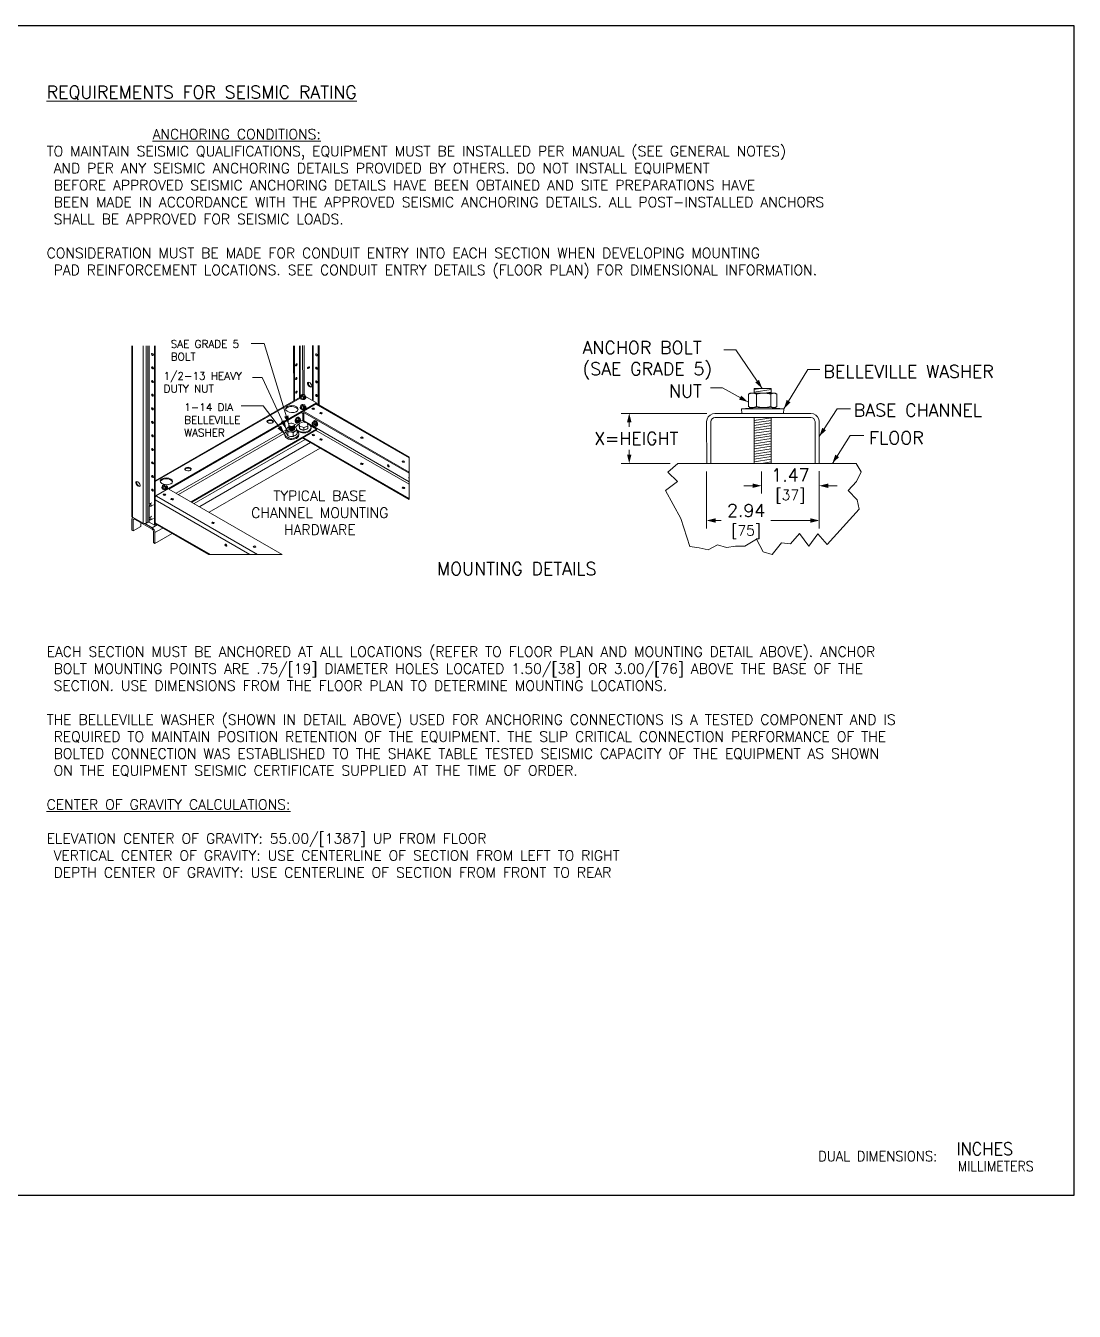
# Model space of a CAD drawing. Header units: inches. Extents: x 0 to 492, y 0 to 303.
# Drawn here: x 245 to 491.9, y 0 to 302.9 of the extents above; entities that cross this region are included whole.
import ezdxf
from ezdxf.enums import TextEntityAlignment as Align

# ---------------------------------------------------------------- set-up
doc = ezdxf.new("R2010")
doc.units = ezdxf.units.IN
doc.header["$MEASUREMENT"] = 0
for name, color, linetype, lineweight in [('CONTINUOUS1', 7, 'Continuous', 20), ('DIM', 2, 'Continuous', 20), ('TEXT1', 3, 'Continuous', 20)]:
    doc.layers.add(name, color=color, linetype=linetype, lineweight=lineweight)
doc.layers.add('VIEWPORT', color=9, linetype='Continuous', plot=False)
doc.styles.add('RomanS', font='romans.shx')
doc.dimstyles.new('SchneiderElectric Dual Below', dxfattribs={"dimscale": 0, "dimtxt": 0.1, "dimasz": 0.07, "dimexe": 0.0625, "dimexo": 0.0625, "dimgap": 0.04, "dimtad": 0, "dimtih": 1, "dimtoh": 1, "dimrnd": 0.001, "dimzin": 4, "dimdsep": 46, "dimtxsty": 'RomanS', "dimblk": 'SEArrow', "dimcen": 0.09, "dimclrd": 256, "dimclre": 256, "dimclrt": 256, "dimadec": 0, "dimazin": 1, "dimtfac": 1, "dimtofl": 0, "dimtmove": 0, "dimatfit": 3, "dimldrblk": 'SEArrow', "dimfxl": 1, "dimtolj": 1, "dimtzin": 0, "dimlwd": -1, "dimlwe": -1, "dimarcsym": 0})

# ---------------------------------------------------------------- blocks, each defined once
blk = doc.blocks.new('SEArrow')
at = {"linetype": 'ByBlock', "lineweight": -2}
blk.add_lwpolyline([(0, 0, 0, 0.5, 0), (-1, 0, 0.5, 0.5, 0)], format="xyseb", dxfattribs=at)
blk = doc.blocks.new('*D19')
at = {"layer": 'Defpoints', "color": 0, "transparency": 16777216}
for p in [(405.31, 199.75), (431.83, 199.76), (431.83, 186.3)]:
    blk.add_point(p, dxfattribs=at)
at = {"layer": 'DIM', "transparency": 16777216}
for p, q in [((405.31, 197.88), (405.31, 184.42)), ((431.83, 197.89), (431.83, 184.42)), ((407.41, 186.3), (408.76, 186.3)), ((429.73, 186.3), (420.45, 186.3))]:
    blk.add_line(p, q, dxfattribs=at)
at = {"layer": 'DIM', "transparency": 16777216, "xscale": 2.1, "yscale": 2.1, "zscale": 2.1, "rotation": 180}
blk.add_blockref('SEArrow', (405.31, 186.3), dxfattribs=at)
at = {"layer": 'DIM', "transparency": 16777216, "xscale": 2.1, "yscale": 2.1, "zscale": 2.1}
blk.add_blockref('SEArrow', (431.83, 186.3), dxfattribs=at)
at = {"layer": 'DIM', "transparency": 16777216, "insert": (414.61, 186.05), "char_height": 3, "attachment_point": 5, "style": 'RomanS'}
blk.add_mtext('\\A1;2.94\\P{\\H0.8x;[75]}', dxfattribs=at)
blk = doc.blocks.new('*D20')
at = {"layer": 'Defpoints', "color": 0, "transparency": 16777216}
for p in [(418.23, 199.75), (431.83, 199.76), (431.83, 194.49)]:
    blk.add_point(p, dxfattribs=at)
at = {"layer": 'DIM', "transparency": 16777216}
for p, q in [((418.23, 197.88), (418.23, 192.62)), ((431.83, 197.88), (431.83, 192.62)), ((416.13, 194.49), (414.03, 194.49)), ((433.93, 194.49), (436.03, 194.49))]:
    blk.add_line(p, q, dxfattribs=at)
at = {"layer": 'DIM', "transparency": 16777216, "xscale": 2.1, "yscale": 2.1, "zscale": 2.1}
blk.add_blockref('SEArrow', (418.23, 194.49), dxfattribs=at)
at = {"layer": 'DIM', "transparency": 16777216, "xscale": 2.1, "yscale": 2.1, "zscale": 2.1, "rotation": 180}
blk.add_blockref('SEArrow', (431.83, 194.49), dxfattribs=at)
at = {"layer": 'DIM', "transparency": 16777216, "insert": (425.03, 194.42), "char_height": 3, "attachment_point": 5, "style": 'RomanS'}
blk.add_mtext('\\A1;1.47\\P{\\H0.8x;[37]}', dxfattribs=at)
blk = doc.blocks.new('*D21')
at = {"layer": 'Defpoints', "color": 0, "transparency": 16777216}
for p in [(407.26, 211.53), (387.08, 199.74), (398.55, 199.74)]:
    blk.add_point(p, dxfattribs=at)
at = {"layer": 'DIM', "transparency": 16777216}
for p, q in [((405.38, 211.53), (385.21, 211.53)), ((387.08, 209.43), (387.08, 208.34)), ((387.08, 201.84), (387.08, 202.94)), ((396.68, 199.74), (385.21, 199.74))]:
    blk.add_line(p, q, dxfattribs=at)
at = {"layer": 'DIM', "transparency": 16777216, "xscale": 2.1, "yscale": 2.1, "zscale": 2.1}
for p, rotation in [((387.08, 211.53), 90), ((387.08, 199.74), 270)]:
    blk.add_blockref('SEArrow', p, dxfattribs=dict(at, rotation=rotation))
at = {"layer": 'DIM', "transparency": 16777216, "insert": (388.72, 205.64), "char_height": 3, "attachment_point": 5, "style": 'RomanS'}
blk.add_mtext('\\A1;X=HEIGHT', dxfattribs=at)

msp = doc.modelspace()

# ---------------------------------------------------------------- linework, layer by layer
at = {"layer": 'CONTINUOUS1'}
for p, q in [((270.093, 227.472), (270.109, 187.089)), ((273.299, 227.473), (273.317, 185.66)), ((273.707, 185.873), (273.689, 227.47)), ((274.04, 227.47), (274.055, 190.164)), ((275.423, 227.474), (275.44, 185.271)), ((308.056, 227.484), (308.062, 214.488)), ((308.23, 227.484), (308.235, 214.578)), ((309.445, 215.268), (309.439, 227.484)), ((309.566, 227.485), (309.571, 215.355)), ((310.177, 216.009), (310.173, 227.488)), ((310.519, 227.489), (310.524, 215.965)), ((312.521, 214.533), (312.516, 227.486)), ((312.646, 227.486), (312.652, 214.45)), ((313.865, 213.58), (313.859, 227.486)), ((314.035, 213.497), (314.029, 227.486)), ((275.439, 195.667), (309.574, 215.351)), ((275.44, 195.451), (309.575, 215.135)), ((310.827, 215.485), (313.428, 214.013)), ((416.529, 217.167), (417.998, 217.385)), ((416.529, 216.561), (420.472, 217.169)), ((417.05, 213.141), (417.049, 216.048)), ((418.826, 216.302), (420.472, 216.562)), ((420.387, 213.143), (420.386, 216.05)), ((310.345, 212.019), (335.278, 197.646)), ((335.277, 201.022), (313.305, 213.71)), ((415.837, 212.881), (416.097, 212.881)), ((309.144, 209.335), (308.237, 208.811)), ((310.227, 209.938), (309.447, 209.508)), ((310.151, 211.906), (335.278, 197.429)), ((335.276, 195.436), (310.487, 209.765)), ((416.536, 199.755), (416.531, 210.541)), ((416.531, 210.494), (416.788, 210.538)), ((416.532, 209.887), (420.475, 210.496)), ((416.532, 209.281), (420.475, 209.889)), ((416.532, 208.674), (420.475, 209.282)), ((420.479, 199.756), (420.475, 210.543)), ((306.328, 207.683), (280.424, 192.723)), ((280.941, 192.42), (305.951, 206.842)), ((305.938, 206.297), (305.938, 206.6)), ((308.407, 208.287), (308.62, 208.421)), ((313.218, 207.556), (335.276, 194.825)), ((416.532, 208.067), (420.476, 208.676)), ((416.533, 207.461), (420.476, 208.069)), ((416.533, 206.854), (420.476, 207.419)), ((416.533, 206.204), (420.476, 206.812)), ((416.533, 205.597), (420.477, 206.206)), ((284.628, 190.301), (310.752, 205.385)), ((312.049, 204.652), (285.929, 189.562)), ((314.259, 203.35), (288.136, 188.263)), ((310.142, 205.735), (335.277, 191.232)), ((335.277, 191.445), (310.315, 205.861)), ((416.534, 204.991), (420.477, 205.599)), ((416.534, 204.384), (420.477, 204.992)), ((416.534, 203.781), (420.477, 204.386)), ((416.534, 203.174), (420.478, 203.783)), ((416.535, 202.568), (420.478, 203.176)), ((416.535, 201.961), (420.478, 202.569)), ((416.535, 201.351), (420.478, 201.963)), ((416.535, 200.744), (420.479, 201.352)), ((416.536, 200.137), (420.479, 200.746)), ((418.226, 199.752), (420.479, 200.099)), ((275.614, 192.118), (275.437, 192.204)), ((297.76, 178.3), (275.438, 191.161)), ((274.055, 189.86), (274.056, 187.004)), ((274.66, 190.494), (274.101, 190.19)), ((275.043, 189.975), (274.465, 189.659)), ((274.057, 186.654), (274.057, 185.874)), ((274.635, 187.309), (274.075, 187.006)), ((275.018, 186.791), (274.439, 186.474)), ((274.747, 184.577), (275.926, 185.292)), ((275.44, 185.787), (288.443, 178.296)), ((277.253, 184.529), (275.401, 183.451))]:
    msp.add_line(p, q, dxfattribs=at)
for points in [[(269.916, 227.472), (269.932, 187.305, 0.3429715), (270.106, 187.085), (272.623, 185.66)], [(272.606, 227.473), (272.623, 185.66), (272.797, 185.573), (273.143, 185.573), (273.317, 185.66), (273.707, 185.873, -0.2481838), (274.057, 185.874), (275.267, 185.181)], [(274.753, 222.472, 0.2115514), (275.025, 222.067, -13.4622062)], [(308.727, 223.191, -0.2115514), (308.482, 222.77, 13.4622062)], [(311.669, 222.504, -0.2115514), (311.299, 222.186, 13.4622062)], [(313.368, 222.403, 0.2115514), (313.64, 221.999, -13.4622062)], [(274.738, 219.264, 0.2115514), (275.01, 218.86, -13.4622062)], [(308.716, 219.977, -0.2115514), (308.471, 219.556, 13.4622062)], [(311.525, 218.86, 0.3824109), (312.222, 217.758, -13.4622062)], [(313.37, 219.196, 0.2115514), (313.641, 218.792, -13.4622062)], [(274.756, 216.073, 0.2115514), (275.027, 215.669, -13.4622062)], [(308.731, 216.795, -0.2115514), (308.486, 216.374, 13.4622062)], [(309.686, 215.552), (309.556, 215.331), (309.556, 215.288, 0.2331553), (309.77, 215.028, 0.2085943), (310.607, 214.946, 0.2985954), (310.93, 215.332, 0.0486231), (310.809, 215.552, -4.5567031)], [(309.556, 215.288), (309.556, 215.201, 0.2604784), (309.782, 214.913, 0.1544151), (310.518, 214.832, 0.2615137), (310.94, 215.202, 0.143564), (310.93, 215.332, -0.5611243)], [(310.506, 215.462), (309.813, 215.855), (309.769, 215.855, 0.1116477), (309.73, 215.721), (309.813, 215.552, 0.1467721), (309.943, 215.461), (310.289, 215.418), (310.463, 215.418), (310.506, 215.462)], [(309.986, 215.938), (310.029, 215.985), (310.203, 215.985, -0.03351), (310.549, 215.938, -0.0264867), (310.679, 215.895), (310.766, 215.682), (310.766, 215.592), (310.723, 215.592), (310.766, 215.635)], [(313.375, 215.986, 0.2115514), (313.646, 215.582, -13.4622062)], [(274.757, 212.87, 0.2115514), (275.029, 212.466, -13.4622062)], [(306.142, 212.554, -0.4561529), (309.085, 212.425, -0.8285937)], [(309.709, 213.152), (309.579, 212.932), (309.579, 212.888, 0.2331553), (309.792, 212.628, 0.2085943), (310.629, 212.546, 0.2985954), (310.953, 212.932, 0.0486231), (310.832, 213.153, -4.5567031)], [(309.579, 212.888), (309.579, 212.802, 0.2604784), (309.805, 212.513, 0.1544151), (310.541, 212.432, 0.2615137), (310.962, 212.802, 0.143564), (310.953, 212.932, -0.5611243)], [(310.529, 213.062), (309.835, 213.455), (309.792, 213.455, 0.1116477), (309.752, 213.322), (309.835, 213.152, 0.1467721), (309.965, 213.062), (310.312, 213.019), (310.485, 213.019), (310.529, 213.062)], [(310.009, 213.539), (310.052, 213.586), (310.225, 213.586, -0.03351), (310.572, 213.539, -0.0264867), (310.702, 213.496), (310.789, 213.283), (310.789, 213.192), (310.745, 213.192), (310.789, 213.236)], [(312.436, 212.539, -0.1750511), (312.91, 212.543, -0.8285937)], [(274.765, 209.66, 0.2115514), (275.037, 209.256, -13.4622062)], [(301.802, 209.542, -0.4707309), (303.285, 209.5, -0.8285937)], [(309.254, 210.612), (309.178, 210.654, 0.2604784), (308.816, 210.595, 0.1544151), (308.391, 209.989, 0.2615137), (308.513, 209.441, 0.143564), (308.631, 209.387, -0.5611243)], [(309.422, 210.372), (309.292, 210.592), (309.254, 210.612, 0.2331553), (308.923, 210.551, 0.2085943), (308.448, 209.856, 0.2985954), (308.631, 209.387, 0.0486231), (308.882, 209.387, -4.5567031)], [(309.36, 209.028, 0.2626965), (308.566, 208.161, -0.8161185)], [(308.798, 207.684, 0.2513431), (311.026, 207.209, 0.2349156), (312.174, 208.076, 0.3722491), (311.363, 209.025, -0.3209544)], [(308.949, 209.696), (309.628, 210.115), (309.648, 210.153, 0.1116477), (309.55, 210.252), (309.362, 210.261, 0.1467721), (309.22, 210.19), (309.015, 209.907), (308.932, 209.755), (308.949, 209.696)], [(309.617, 209.923), (309.637, 209.862), (309.554, 209.71, -0.03351), (309.346, 209.429, -0.0264867), (309.246, 209.336), (309.017, 209.362), (308.938, 209.406), (308.959, 209.444), (308.976, 209.385)], [(309.913, 211.769, 0.2615027), (310.222, 211.538, 0.2377099), (310.565, 211.668, -0.7410978)], [(310.222, 211.542), (310.227, 209.938), (310.27, 209.895), (310.27, 209.765, 0.1591974), (310.44, 209.574), (310.705, 209.389)], [(313.174, 208.557), (313.428, 208.531), (313.468, 208.549, 0.2331553), (313.615, 208.851, 0.2085943), (313.339, 209.646, 0.2985954), (312.853, 209.778, 0.0407088), (312.702, 209.578, -4.5567031)], [(313.468, 208.549), (313.546, 208.585, 0.2604784), (313.714, 208.911, 0.1544151), (313.48, 209.614, 0.2615137), (312.967, 209.841, 0.143564), (312.853, 209.778, -0.5611243)], [(314.28, 211.48, -0.1750511), (314.755, 211.484, -0.8285937)], [(274.767, 206.5, 0.2115514), (275.038, 206.096, -13.4622062)], [(305.938, 206.6, 0.2669549), (307.616, 205.635, 0.2675775), (309.249, 206.512, 0.2987888), (308.884, 207.295, -0.3209544)], [(305.938, 206.297, 0.2903297), (307.239, 205.412, 0.1440035), (308.712, 205.648, 0.0934056), (309.188, 206.125), (309.249, 206.524)], [(306.328, 207.857), (306.328, 206.99, 0.2500028), (306.675, 206.34, 0.2132166), (307.932, 206.124, 0.1431115), (308.885, 206.688), (308.884, 207.468), (308.364, 207.317), (307.931, 206.947), (307.932, 206.124, -0.2132166), (306.675, 206.34), (306.675, 207.12)], [(306.934, 208.334, 0.2726915), (306.458, 207.857, 0.2591436), (306.674, 207.424, 0.2069481), (307.411, 207.164, 0.0572234), (307.888, 207.164, 0.1197676), (308.47, 207.381, 0.257506), (308.705, 207.857, 0.2086004), (308.537, 208.204, 0.1752269), (308.231, 208.334, -13.7308389)], [(306.926, 208.467, 0.388526), (308.233, 208.449, -1.1298467)], [(306.934, 208.617, 0.3883763), (308.234, 208.597, -1.1298467)], [(306.934, 208.172, 0.3861261), (308.228, 208.147, 0.3861261)], [(306.934, 207.807, 0.384072), (308.224, 207.788, 0.384072)], [(306.934, 207.682, 0.3835371), (308.222, 207.673, -1.1298467)], [(306.935, 208.316, 0.3584852), (308.23, 208.282, 0.3584852)], [(306.935, 208.052, 0.3850656), (308.227, 208.025, 0.3850656)], [(306.935, 207.932, 0.3843918), (308.225, 207.903, 0.3843918)], [(308.884, 207.424, 0.2032738), (310.618, 206.949, 0.1359185), (311.784, 207.343, 0.1108982), (312.174, 207.859), (312.174, 208.087)], [(309.574, 207.858, 0.1899787), (310.444, 207.598, 0.4701449)], [(310.444, 207.598, 0.1248027), (311.397, 207.946, 1.126219)], [(312.454, 206.346, -0.1750511), (312.929, 206.349, -0.8285937)], [(274.745, 203.272, 0.2115514), (275.016, 202.868, -13.4622062)], [(314.276, 205.292, -0.1750511), (314.751, 205.296, -0.8285937)], [(323.893, 205.73, -0.1750511), (324.368, 205.734, -0.8285937)], [(274.769, 200.087, 0.2115514), (275.041, 199.683, -13.4622062)], [(333.678, 200.076, -0.1750511), (334.153, 200.08, -0.8285937)], [(274.771, 196.877, 0.2115514), (275.042, 196.473, -13.4622062)], [(282.427, 198.333, -0.4707309), (283.91, 198.291, -0.8285937)], [(323.894, 199.545, -0.1750511), (324.368, 199.549, -0.8285937)], [(330.3, 199.399, 0.2115514), (330.571, 198.995, -13.4622062)], [(271.103, 195.471, 0.3824109), (271.8, 194.368, -13.4622062)], [(276.606, 195.538, -0.4561529), (279.549, 195.409, -0.8285937)], [(277.13, 194.325), (277, 194.104), (277, 194.061, 0.2331553), (277.213, 193.801, 0.2085943), (278.051, 193.719, 0.2985954), (278.374, 194.105, 0.0486231), (278.253, 194.325, -4.5567031)], [(277, 194.061), (277, 193.975, 0.2604784), (277.226, 193.686, 0.1544151), (277.962, 193.605, 0.2615137), (278.383, 193.975, 0.143564), (278.374, 194.105, -0.5611243)], [(277.95, 194.235), (277.256, 194.628), (277.213, 194.628, 0.1116477), (277.173, 194.495), (277.256, 194.325, 0.1467721), (277.386, 194.235), (277.733, 194.191), (277.906, 194.192), (277.95, 194.235)], [(277.43, 194.711), (277.473, 194.758), (277.646, 194.758, -0.03351), (277.993, 194.712, -0.0264867), (278.123, 194.668), (278.21, 194.455), (278.21, 194.365), (278.166, 194.365), (278.21, 194.408)], [(333.688, 193.899, -0.1750511), (334.163, 193.903, -0.8285937)], [(274.772, 193.674, 0.2115514), (275.044, 193.27, -13.4622062)], [(277.401, 192.279, -0.1750511), (277.876, 192.283, -0.8285937)], [(279.22, 191.231, -0.1750511), (279.694, 191.235, -0.8285937)], [(270.284, 183.835), (269.934, 184.055), (269.933, 186.605, -0.2737838), (270.184, 187.03, -0.2379193)], [(279.453, 183.265), (275.399, 180.891), (275.052, 181.107), (275.051, 183.621, 0.2393875), (274.744, 184.231), (270.583, 186.611, 0.4339509), (270.283, 186.518), (270.284, 183.835), (272.1, 184.919), (272.1, 185.569), (272.23, 185.656)], [(273.013, 185.573), (274.747, 184.577, -0.2102464), (275.398, 183.447), (275.399, 180.891)], [(288.82, 185.651, -0.1750511), (289.295, 185.655, -0.8285937)], [(292.042, 180.708, 0.2115514), (292.313, 180.304, -13.4622062)], [(298.619, 180.038, -0.1750511), (299.094, 180.042, -0.8285937)]]:
    msp.add_lwpolyline(points, format="xyb", dxfattribs=at)
for points in [[(275.249, 227.474), (275.267, 185.184), (275.44, 185.271)], [(309.735, 215.765), (309.686, 215.765), (309.686, 215.378), (309.856, 215.075), (310.376, 214.985), (310.81, 215.202), (310.809, 215.592), (310.723, 215.592), (310.679, 215.552), (310.679, 215.288), (310.506, 215.245), (310.506, 215.462), (310.506, 215.379), (310.679, 215.288)], [(309.813, 215.552), (309.813, 215.461), (309.943, 215.461)], [(309.855, 215.461), (309.856, 215.075), (310.376, 214.985), (310.376, 215.379)], [(310.679, 215.552), (309.986, 215.938), (309.986, 215.757)], [(421.859, 216.047), (421.468, 216.303), (415.576, 216.304), (415.146, 216.047), (415.147, 213.14), (415.577, 212.881), (416.354, 212.881), (417.05, 213.138), (418.217, 212.882), (419.221, 212.882), (420.391, 213.139), (420.911, 212.883), (421.423, 212.883), (421.86, 213.14), (421.859, 216.05)], [(415.146, 216.047), (415.836, 216.304), (416.309, 216.304), (417.049, 216.048), (418.302, 216.303), (419.137, 216.303), (420.386, 216.05), (420.946, 216.303), (421.296, 216.303), (421.859, 216.047)], [(420.472, 216.306), (420.472, 217.389), (416.529, 217.388), (416.529, 216.304)], [(305.383, 178.303), (278.687, 193.715), (313.345, 213.753), (313.428, 213.796), (313.428, 214.013), (275.614, 192.118), (275.614, 191.944)], [(309.758, 213.365), (309.709, 213.365), (309.709, 212.979), (309.879, 212.675), (310.399, 212.585), (310.832, 212.802), (310.832, 213.192), (310.745, 213.192), (310.702, 213.152), (310.702, 212.889), (310.529, 212.845), (310.529, 213.062), (310.529, 212.979), (310.702, 212.889)], [(309.835, 213.152), (309.835, 213.062), (309.966, 213.062)], [(309.878, 213.062), (309.879, 212.675), (310.399, 212.585), (310.399, 212.979)], [(310.702, 213.152), (310.009, 213.539), (310.009, 213.357)], [(335.281, 191.232), (335.279, 196.732), (335.277, 201.239), (313.432, 213.84)], [(413.501, 212.62), (416.27, 212.877), (418.582, 212.882), (420.73, 212.879), (423.504, 212.624)], [(423.507, 212.624), (413.501, 212.62), (413.584, 211.536)], [(423.417, 211.541), (423.504, 212.624)], [(309.586, 210.226), (309.609, 210.269), (309.27, 210.455), (308.923, 210.452), (308.594, 210.04), (308.575, 209.555), (308.917, 209.368), (308.959, 209.444), (308.945, 209.501), (308.714, 209.628), (308.759, 209.801), (308.949, 209.696), (308.876, 209.736), (308.714, 209.628)], [(309.262, 210.267), (308.923, 210.452), (308.594, 210.04), (308.939, 209.85)], [(308.945, 209.501), (309.617, 209.923), (309.458, 210.01)], [(309.362, 210.261), (309.282, 210.304), (309.22, 210.19)], [(310.314, 209.505), (309.36, 209.154), (309.444, 208.508), (310.444, 208.205), (311.397, 208.552), (311.35, 209.199), (310.314, 209.505)], [(309.36, 209.154), (309.361, 208.551), (309.444, 207.901)], [(310.225, 210.502), (310.487, 210.502), (310.487, 210.325), (310.226, 210.196)], [(310.27, 209.895), (310.487, 210.025)], [(310.447, 209.568), (310.447, 209.635), (310.487, 209.675), (310.488, 211.602)], [(310.535, 209.508), (310.45, 209.465)], [(313.131, 208.726), (313.347, 208.813), (313.347, 208.986), (313.13, 208.856), (312.437, 209.289), (312.437, 209.333), (312.524, 209.419)], [(312.594, 209.191), (312.437, 209.116), (312.437, 209.029), (312.521, 208.855), (312.741, 208.596), (312.784, 208.556), (313.174, 208.557), (313.174, 208.64), (313.131, 208.64)], [(312.437, 209.116), (313.131, 208.726), (313.131, 208.596), (313.087, 208.557)], [(312.48, 209.372), (312.48, 209.419), (312.783, 209.636), (313.13, 209.636), (313.477, 209.199), (313.477, 208.766), (313.174, 208.596)], [(312.48, 209.419), (312.524, 209.419), (312.74, 209.463), (312.784, 209.419), (312.87, 209.373), (313.087, 209.116), (313.13, 209.03), (313.13, 208.856)], [(312.87, 209.373), (312.87, 209.419), (312.827, 209.419), (312.827, 209.463), (312.74, 209.463)], [(312.784, 209.419), (312.827, 209.463), (313.13, 209.636), (313.477, 209.199), (313.174, 209.03)], [(313.13, 208.939), (313.174, 208.939), (313.174, 209.03), (313.13, 209.069), (313.087, 209.069), (313.087, 209.116)], [(431.829, 199.757), (431.825, 209.59), (431.695, 210.201), (431.438, 210.72), (431.001, 211.15), (430.484, 211.41), (429.878, 211.543), (407.258, 211.534), (406.655, 211.404), (406.131, 211.143), (405.698, 210.71), (405.442, 210.19), (405.312, 209.583), (405.316, 199.746)], [(430.836, 199.757), (430.832, 209.59), (430.741, 209.944), (430.532, 210.29), (430.228, 210.464), (429.878, 210.546), (407.258, 210.537), (406.911, 210.45), (406.608, 210.277), (406.395, 209.93), (406.305, 209.58), (406.309, 199.747)], [(311.961, 208.682), (313.431, 207.816), (283.888, 190.731)], [(284.061, 190.601), (313.431, 207.683), (313.431, 207.813)], [(306.328, 207.293), (306.025, 206.99), (305.951, 206.842), (305.938, 206.6)], [(306.739, 208.247), (306.328, 207.857), (306.675, 207.12), (307.401, 207.163), (307.931, 206.947), (308.364, 207.317), (308.884, 207.468), (308.646, 208.074)], [(306.934, 208.897), (306.934, 207.682)], [(308.237, 208.811), (308.222, 207.673)], [(311.397, 208.552), (311.397, 207.946), (310.444, 207.598), (310.444, 208.205), (309.444, 208.508), (309.444, 207.901), (310.444, 207.598)], [(313.347, 208.813), (313.206, 208.902)], [(440.499, 199.761), (398.553, 199.744), (396.13, 197.706), (398.428, 195.497), (395.655, 193.329), (399.208, 186.791), (401.376, 180.178), (403.543, 179.879), (405.662, 179.4), (407.829, 180.571), (409.996, 179.969), (412.122, 180.226), (414.289, 180.227), (417.011, 181.928), (418.58, 178.932), (420.747, 178.283), (422.912, 181.01), (425.032, 180.838), (427.198, 183.211), (429.365, 180.276), (431.488, 183.127), (433.655, 180.668), (441.197, 188.971), (440.759, 191.138), (438.635, 193.347), (440.627, 195.514), (441.67, 197.725), (440.499, 199.764)], [(277.179, 194.538), (277.13, 194.538), (277.13, 194.151), (277.3, 193.848), (277.82, 193.758), (278.253, 193.975), (278.253, 194.365), (278.166, 194.365), (278.123, 194.325), (278.123, 194.062), (277.95, 194.018), (277.95, 194.235), (277.95, 194.152), (278.123, 194.062)], [(277.256, 194.325), (277.256, 194.235), (277.387, 194.235)], [(277.299, 194.235), (277.3, 193.848), (277.82, 193.758), (277.82, 194.152)], [(278.123, 194.325), (277.43, 194.711), (277.43, 194.53)], [(275.437, 192.019), (275.614, 191.944), (275.741, 192.024), (299.533, 178.301)], [(305.386, 178.303), (288.1, 178.296), (275.44, 185.571)]]:
    msp.add_lwpolyline(points, dxfattribs=at)
for points in [[(310.289, 215.418), (310.419, 215.418), (310.419, 215.379), (310.289, 215.379)], [(310.312, 213.019), (310.442, 213.019), (310.442, 212.979), (310.312, 212.979)], [(309.015, 209.907), (308.953, 209.793), (308.918, 209.812), (308.98, 209.926)], [(277.733, 194.191), (277.863, 194.191), (277.863, 194.152), (277.733, 194.152)]]:
    msp.add_lwpolyline(points, close=True, dxfattribs=at)
for centre, major_axis, ratio, start_param, end_param in [((274.801, 225.434), (-0.175, 0.234), 0.5523469, -3.141592653589793, 3.141592653589793), ((313.423, 225.339), (-0.175, 0.234), 0.5523469, -3.141592653589793, 3.141592653589793), ((274.81, 222.229), (-0.175, 0.234), 0.5523469, -3.141592653589793, 3.141592653589793), ((313.425, 222.16), (-0.175, 0.234), 0.5523469, -3.141592653589793, 3.141592653589793), ((274.795, 219.021), (-0.175, 0.234), 0.5523469, -3.141592653589793, 3.141592653589793), ((311.825, 218.288), (-0.398, 0.53), 0.5523055, -3.141592653589793, 3.141592653589793), ((313.426, 218.953), (-0.175, 0.234), 0.5523469, -3.141592653589793, 3.141592653589793), ((274.812, 215.831), (-0.175, 0.234), 0.5523469, -3.141592653589793, 3.141592653589793), ((313.431, 215.743), (-0.175, 0.234), 0.5523469, -3.141592653589793, 3.141592653589793), ((274.814, 212.628), (-0.175, 0.234), 0.5523469, -3.141592653589793, 3.141592653589793), ((307.615, 212.552), (1.477, -0.07), 0.5568906, -6.2831853, 0), ((312.662, 212.634), (-0.29, 0.014), 0.5708637, -9.424778, -3.1415927), ((274.822, 209.417), (-0.175, 0.234), 0.5523469, -3.141592653589793, 3.141592653589793), ((302.542, 209.627), (0.767, -0.037), 0.5387588, -6.2831853, 0), ((307.582, 208.842), (-0.648, 0.055), 0.5649728, -1.5707963, 4.712389), ((314.506, 211.575), (-0.29, 0.014), 0.5708637, -9.424778, -3.1415927), ((274.823, 206.258), (-0.175, 0.234), 0.5523469, -3.141592653589793, 3.141592653589793), ((312.681, 206.441), (-0.29, 0.014), 0.5708637, -9.424778, -3.1415927), ((324.119, 205.825), (-0.29, 0.014), 0.5708637, -9.424778, -3.1415927), ((274.801, 203.029), (-0.175, 0.234), 0.5523469, -3.141592653589793, 3.141592653589793), ((314.503, 205.387), (-0.29, 0.014), 0.5708637, -9.424778, -3.1415927), ((274.826, 199.844), (-0.175, 0.234), 0.5523469, -3.141592653589793, 3.141592653589793), ((333.905, 200.171), (-0.29, 0.014), 0.5708637, -9.424778, -3.1415927), ((274.827, 196.634), (-0.175, 0.234), 0.5523469, -3.141592653589793, 3.141592653589793), ((283.166, 198.417), (0.767, -0.037), 0.5387588, -6.2831853, 0), ((324.12, 199.64), (-0.29, 0.014), 0.5708637, -9.424778, -3.1415927), ((330.356, 199.156), (-0.175, 0.234), 0.5523469, -3.141592653589793, 3.141592653589793), ((271.403, 194.899), (-0.398, 0.53), 0.5523055, -3.141592653589793, 3.141592653589793), ((278.08, 195.536), (1.477, -0.07), 0.5405414, -6.2831853, 0), ((333.915, 193.994), (-0.29, 0.014), 0.5708637, -9.424778, -3.1415927), ((335.408, 196.23), (-0.175, 0.234), 0.5523469, -0.2977992, 1.5689057), ((274.828, 193.431), (-0.175, 0.234), 0.5523469, -3.141592653589793, 3.141592653589793), ((277.628, 192.374), (-0.29, 0.014), 0.5708637, -9.424778, -3.1415927), ((279.446, 191.326), (-0.29, 0.014), 0.5708637, -9.424778, -3.1415927), ((274.271, 189.917), (-0.194, 0.259), 0.625331, -3.141592653589793, 3.141592653589793), ((274.245, 186.733), (-0.194, 0.259), 0.625331, -3.141592653589793, 3.141592653589793), ((289.047, 185.746), (-0.29, 0.014), 0.5708637, -9.424778, -3.1415927), ((292.098, 180.465), (-0.175, 0.234), 0.5523469, -3.141592653589793, 3.141592653589793), ((298.846, 180.133), (-0.29, 0.014), 0.5708637, -9.424778, -3.1415927)]:
    msp.add_ellipse(centre, major_axis=major_axis, ratio=ratio, start_param=start_param, end_param=end_param, dxfattribs=at)
at = {"layer": 'CONTINUOUS1', "extrusion": (0, 0, -1)}
for centre, major_axis in [((308.686, 222.945), (0.16, 0.244)), ((311.55, 222.284), (0.231, 0.179)), ((308.675, 219.731), (0.16, 0.244)), ((308.69, 216.548), (0.16, 0.244))]:
    msp.add_ellipse(centre, major_axis=major_axis, ratio=0.5523469, start_param=-3.141592653589793, end_param=3.141592653589793, dxfattribs=at)
at = {"layer": 'TEXT1'}
for points in [[(306.933, 208.898), (301.145, 227.962), (298.067, 227.962)], [(418.392, 217.388), (412.148, 226.515), (409.333, 226.515)], [(423.503, 212.617), (429.142, 221.908), (431.957, 221.908)], [(306.328, 207.813), (300.606, 219.988), (298.394, 219.988)], [(415.035, 214.224), (409.064, 217.574), (406.249, 217.574)], [(305.938, 206.643), (300.904, 213.288), (295.72, 213.288)], [(431.83, 206.084), (436.062, 212.639), (439.215, 212.639)], [(434.909, 199.759), (439.141, 206.314), (442.294, 206.314)]]:
    msp.add_lwpolyline(points, dxfattribs=at)
at = {"layer": 'VIEWPORT'}
msp.add_lwpolyline([(-0.118, 0), (239.957, 0), (239.957, 27.36), (491.881, 27.36), (491.881, 302.862), (-0.118, 302.862)], close=True, dxfattribs=at)

# ---------------------------------------------------------------- block references
at = {"layer": 'TEXT1', "xscale": 2.1, "yscale": 2.1, "zscale": 2.1}
for p, rotation in [((418.392, 217.388), 304.377939445905), ((415.035, 214.224), 330.7078343675984), ((423.507, 212.624), 238.7468263715334), ((305.938, 206.643), 307.1463409695829), ((306.328, 207.813), 295.1714368534297), ((306.934, 208.897), 286.8890719901786), ((431.83, 206.084), 237.1542151102778), ((434.909, 199.759), 237.1542151102778)]:
    msp.add_blockref('SEArrow', p, dxfattribs=dict(at, rotation=rotation))

# ---------------------------------------------------------------- texts
at = {"layer": 'TEXT1', "style": 'RomanS'}
for s, height, width, p in [('INCHES', 3, 0.925574, (477.483, 38.268)), ('DUAL DIMENSIONS:', 2.4, 0.939768, (459.603, 36.56)), ('MILLIMETERS', 2.4, 0.899561, (482.306, 34.178))]:
    msp.add_text(s, height=height, dxfattribs=dict(at, width=width)).set_placement(p, align=Align.MIDDLE_RIGHT)
for s, insert, char_height, attachment_point in [('\\A1;{\\H0.96154x;\\LREQUIREMENTS FOR SEISMIC RATING\\P\\H1.04x;\\P\\H0.76923x;^I^IANCHORING CONDITIONS:\\P\\lTO MAINTAIN SEISMIC QUALIFICATIONS, EQUIPMENT MUST BE INSTALLED PER MANUAL (SEE GENERAL NOTES)\\P AND PER ANY SEISMIC ANCHORING DETAILS PROVIDED BY OTHERS. DO NOT INSTALL EQUIPMENT\\P BEFORE APPROVED SEISMIC ANCHORING DETAILS HAVE BEEN OBTAINED AND SITE PREPARATIONS HAVE\\P BEEN MADE IN ACCORDANCE WITH THE APPROVED SEISMIC ANCHORING DETAILS. ALL POST-INSTALLED ANCHORS\\P SHALL BE APPROVED FOR SEISMIC LOADS. \\P\\PCONSIDERATION MUST BE MADE FOR CONDUIT ENTRY INTO EACH SECTION WHEN DEVELOPING MOUNTING\\P PAD REINFORCEMENT LOCATIONS. SEE CONDUIT ENTRY DETAILS (FLOOR PLAN) FOR DIMENSIONAL INFORMATION.}', (249.879, 288.714), 3.12, 1), ('\\A1;SAE GRADE 5\\PBOLT', (279.113, 228.776), 1.8, 1), ('\\A1;ANCHOR BOLT\\P(SAE GRADE 5)', (376.089, 228.537), 3, 1), ('\\A1;1/2-13 HEAVY\\PDUTY NUT', (277.435, 221.268), 1.8, 1), ('\\A1;BELLEVILLE WASHER', (432.798, 222.916), 3, 1), ('\\A1;NUT', (396.465, 218.302), 3, 1), ('\\A1;1-14 DIA\\PBELLEVILLE\\PWASHER', (282.278, 213.898), 1.8, 1), ('\\A1;BASE CHANNEL', (439.956, 213.779), 3, 1), ('\\A1;FLOOR', (443.571, 207.272), 3, 1), ('\\A1;TYPICAL BASE\\PCHANNEL MOUNTING\\PHARDWARE', (314.204, 188.122), 2.4, 5), ('\\A1;MOUNTING DETAILS', (341.817, 176.449), 3, 1), ('\\A1;EACH SECTION MUST BE ANCHORED AT ALL LOCATIONS (REFER TO FLOOR PLAN AND MOUNTING DETAIL ABOVE). ANCHOR\\P BOLT MOUNTING POINTS ARE .75/[19] DIAMETER HOLES LOCATED 1.50/[38] OR 3.00/[76] ABOVE THE BASE OF THE \\P SECTION. USE DIMENSIONS FROM THE FLOOR PLAN TO DETERMINE MOUNTING LOCATIONS. \\P\\PTHE BELLEVILLE WASHER (SHOWN IN DETAIL ABOVE) USED FOR ANCHORING CONNECTIONS IS A TESTED COMPONENT AND IS\\P REQUIRED TO MAINTAIN POSITION RETENTION OF THE EQUIPMENT. THE SLIP CRITICAL CONNECTION PERFORMANCE OF THE\\P BOLTED CONNECTION WAS ESTABLISHED TO THE SHAKE TABLE TESTED SEISMIC CAPACITY OF THE EQUIPMENT AS SHOWN\\P ON THE EQUIPMENT SEISMIC CERTIFICATE SUPPLIED AT THE TIME OF ORDER. \\P\\P{\\LCENTER OF GRAVITY CALCULATIONS:\\P}\\PELEVATION CENTER OF GRAVITY: 55.00/[1387] UP FROM FLOOR\\P VERTICAL CENTER OF GRAVITY: USE CENTERLINE OF SECTION FROM LEFT TO RIGHT\\P DEPTH CENTER OF GRAVITY: USE CENTERLINE OF SECTION FROM FRONT TO REAR', (249.879, 156.593), 2.4, 1)]:
    msp.add_mtext(s, dxfattribs=dict(at, insert=insert, char_height=char_height, attachment_point=attachment_point))

# ---------------------------------------------------------------- dimensions: what is measured, and where the dimension line sits
at = {"layer": 'DIM'}
dim = msp.add_linear_dim(base=(387.083, 199.744), p1=(407.258, 211.534), p2=(398.553, 199.744), angle=90, text='X=HEIGHT', dimstyle='SchneiderElectric Dual Below', override={"dimscale": 30, "dimpost": '\\P{\\H0.8x;', "dimtmove": 1}, dxfattribs=at)
dim.commit()
dim.dimension.update_dxf_attribs({"geometry": '*D21', "text_midpoint": (388.722, 205.639), "dimtype": 160})
for base, p1, p2, text, picture, middle in [((431.829, 186.299), (405.312, 199.75), (431.829, 199.761), '2.94\\P{\\H0.8x;[75]}', '*D19', (414.606, 186.053)), ((431.829, 194.495), (418.226, 199.752), (431.829, 199.757), '1.47\\P{\\H0.8x;[37]}', '*D20', (425.027, 194.417))]:
    dim = msp.add_linear_dim(base=base, p1=p1, p2=p2, text=text, dimstyle='SchneiderElectric Dual Below', override={"dimscale": 30, "dimpost": '\\P{\\H0.8x;', "dimtmove": 1}, dxfattribs=at)
    dim.commit()
    dim.dimension.update_dxf_attribs({"geometry": picture, "text_midpoint": middle, "dimtype": 160})

doc.saveas('drawing.dxf')
